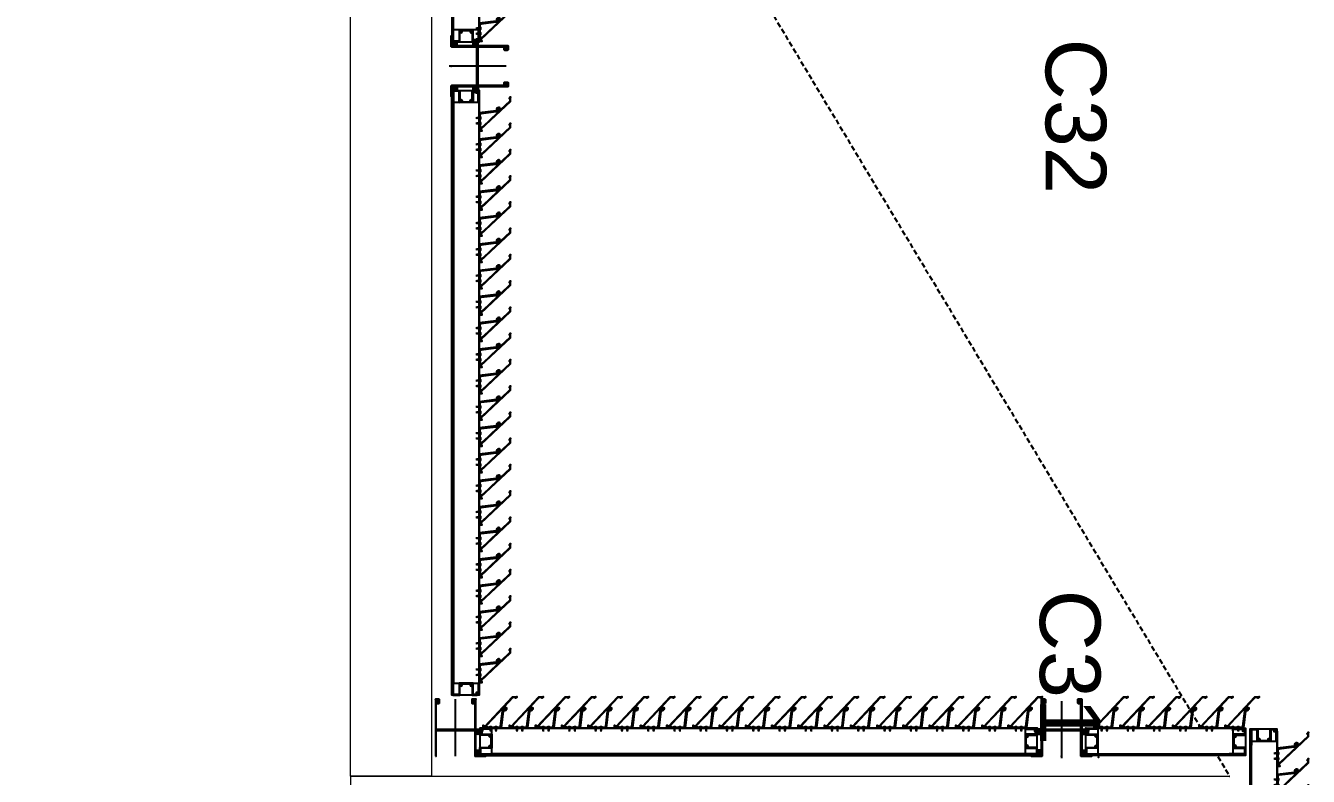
# Model space of a CAD drawing. Header units: millimetres. Extents: x 663313 to 1226001, y 1431724 to 1620898.
# Drawn here: x 964762 to 967937, y 1543086 to 1544944 of the extents above; entities that cross this region are included whole.
import ezdxf

# ---------------------------------------------------------------- set-up
doc = ezdxf.new("R2010")
doc.units = ezdxf.units.MM
doc.set_wipeout_variables(frame=1)
for name, pattern in [('CENTER', [50.8, 31.75, -6.35, 6.35, -6.35]), ('HIDDEN', [0.375, 0.25, -0.125]), ('XKITLINE00', [0])]:
    doc.linetypes.add(name, pattern=pattern)
for name, color, linetype in [('010 - ASPG_ACCESSORIES_MAIN_COLOR_1', 7, 'Continuous'), ('010 - ASPG_EXTR_MAIN_COLOR_2', 7, 'Continuous'), ('010 - ASPG_FRAMING_CUT_COLOR_4', 7, 'Continuous'), ('010 - ASPG_FRAMING_HATCH_', 7, 'Continuous'), ('010 - ASPG_FRAMING_MAIN_COLOR_2', 7, 'Continuous'), ('010 - ASPG_FRAMING_SUB_COLOR_2', 7, 'Continuous'), ('010 - ASPG_FRAMING_WIPEOUT_', 7, 'Continuous'), ('BOLT & SCREW', 7, 'Continuous'), ('Center Line', 7, 'CENTER'), ('CVA044__', 7, 'Continuous'), ('DIM', 7, 'Continuous')]:
    doc.layers.add(name, color=color, linetype=linetype)
for name, color, linetype, plot in [('010 - ASPG_EXTR_DEF_SUB', 7, 'Continuous', False), ('010 - ASPG_FASTERN_DEF_SUB', 7, 'Continuous', False), ('010 - ASPG_FRAMING_DEF_SUB', 7, 'Continuous', False)]:
    doc.layers.add(name, color=color, linetype=linetype, plot=plot)
for name, color, linetype, lineweight in [('12-GRID', 7, 'CENTER', 13), ('Part', 7, 'Continuous', 0), ('SCREW', 7, 'Continuous', 5)]:
    doc.layers.add(name, color=color, linetype=linetype, lineweight=lineweight)
doc.styles.add('Arial', font='arial.ttf')
pattern_1 = [(270, (1257419.24324, -520041.6224), (0.65495992507, -1.1344238721), [0.7562825814, -1.5125651628]), (30, (1257419.24324, -520041.6224), (0.65495992936, 1.1344238696), [0.7562825814, -1.5125651628]), (330, (1257419.24324, -520041.6224), (1.30991985442, -2.48e-09), [-1.5125651628, 0.7562825814])]
pattern_2 = [(315, (1257419.4929, -520021.6224), (1.3369313545, 1.3369313545), []), (45, (1257419.4929, -520021.6224), (-1.3369313545, 1.3369313545), [])]
pattern_3 = [(270, (1257419.4425, -520043.9224), (0.65495992507, -1.1344238721), [0.7562825814, -1.5125651628]), (30, (1257419.4425, -520043.9224), (0.65495992936, 1.1344238696), [0.7562825814, -1.5125651628]), (330, (1257419.4425, -520043.9224), (1.30991985442, -2.48e-09), [-1.5125651628, 0.7562825814])]
pattern_4 = [(315, (1257419.1929, -520023.9224), (1.3369313545, 1.3369313545), []), (45, (1257419.1929, -520023.9224), (-1.3369313545, 1.3369313545), [])]

# ---------------------------------------------------------------- blocks, each defined once
blk = doc.blocks.new('W-1-PP18-ST_ENT4_REV00_20260531-225334_LOPF_PL')
at = {"layer": 'DIM', "color": 7, "linetype": 'HIDDEN', "ltscale": 50}
blk.add_line((-3080.3, -13100), (16344.6, -1449.9), dxfattribs=at)
at = {"layer": 'Part', "color": 7, "linetype": 'XKITLINE00', "lineweight": 0}
blk.add_lwpolyline([(18969.8, -13399.9), (18969.8, -8350), (16969.7, -8350), (16969.7, -3624.9), (16344.6, -3624.9), (16344.6, -1449.9)], dxfattribs=at)
blk.add_lwpolyline([(12920, -13150.2), (12920, -3425.6), (16344.6, -3425.6), (16344.6, -3625.6), (13120, -3625.6), (13120, -8210), (16970, -8210), (16970, -8350), (13120, -8350), (13120, -13150.2)], close=True, dxfattribs=at)
at = {"layer": 'CVA044__', "color": 7, "char_height": 150, "attachment_point": 5, "style": 'Arial', "bg_fill": 3, "box_fill_scale": 1.1, "bg_fill_color": 256, "bg_fill_true_color": 13158600, "bg_fill_transparency": 0}
for s, insert in [('\\A1;C32', (14711, -1831.5)), ('\\A1;C31', (16075, -1845.8))]:
    blk.add_mtext(s, dxfattribs=dict(at, insert=insert))
blk = doc.blocks.new('*U6326')
at = {"layer": '12-GRID', "color": 7, "linetype": 'CENTER'}
for p, q in [((0, -6.2), (0, 2.2)), ((-4.2, -2), (4.2, -2))]:
    blk.add_line(p, q, dxfattribs=at)
at = {"layer": 'BOLT & SCREW', "color": 7}
for p, q in [((-0.6, -1.8), (-1.8, -1.6)), ((-0.6, -2.2), (-1.8, -2.4)), ((-0.5, -1.8), (-0.9, -1.6)), ((-0.5, -2.2), (-0.9, -2.4)), ((-0.2, -1.4), (-0.4, -0.2)), ((-0.2, -1.5), (-0.4, -1.1)), ((-0.2, -2.5), (-0.4, -2.9)), ((-0.2, -2.6), (-0.4, -3.8)), ((0.2, -1.4), (0.4, -0.2)), ((0.2, -1.5), (0.4, -1.1)), ((0.4, -2.9), (0.2, -2.5)), ((0.2, -2.6), (0.4, -3.8)), ((0.5, -1.8), (0.9, -1.6)), ((0.5, -2.2), (0.9, -2.4)), ((0.6, -1.8), (1.8, -1.6)), ((0.6, -2.2), (1.8, -2.4))]:
    blk.add_line(p, q, dxfattribs=at)
for points in [[(-1.8, -1.6), (-0.9, -1.6, 0.414214), (-0.4, -1.1), (-0.4, -0.2), (0.4, -0.2), (0.4, -1.1, 0.414214), (0.9, -1.6), (1.8, -1.6), (1.8, -2.4), (0.9, -2.4, 0.414214), (0.4, -2.9), (0.4, -3.8), (-0.4, -3.8), (-0.4, -2.9, 0.414214), (-0.9, -2.4), (-1.8, -2.4)], [(0.2, -2.5, -0.414214), (0.5, -2.2), (0.6, -2.2), (0.6, -1.8), (0.5, -1.8, -0.414214), (0.2, -1.5), (0.2, -1.4), (-0.2, -1.4), (-0.2, -1.5, -0.414214), (-0.5, -1.8), (-0.6, -1.8), (-0.6, -2.2), (-0.5, -2.2, -0.414214), (-0.2, -2.5), (-0.2, -2.6), (0.2, -2.6)]]:
    blk.add_lwpolyline(points, format="xyb", close=True, dxfattribs=at)
blk.add_circle((0, -2), 3.5, dxfattribs=at)
blk = doc.blocks.new('000_ASPG_TYP_FILES_20260218-010703_FRAME_EXTR_')
at = {"layer": '010 - ASPG_FRAMING_HATCH_'}
h = blk.add_hatch(dxfattribs=at)
h.set_pattern_fill('ANSI32', scale=0.1, angle=180)
edge = h.paths.add_edge_path()
edge.add_line((2, 16), (2, 2))
edge.add_line((2, 2), (39.7, 2))
edge.add_arc((39.7, 1.7), 0.3, 0, 90, ccw=False)
edge.add_line((40, 1.7), (40, 0.3))
edge.add_arc((39.7, 0.3), 0.3, -90, 0, ccw=False)
edge.add_line((39.7, 0), (0.3, 0))
edge.add_arc((0.3, 0.3), 0.3, 180, 270, ccw=False)
edge.add_line((0, 0.3), (0, 17.7))
edge.add_arc((0.3, 17.7), 0.3, 90, 180, ccw=False)
edge.add_line((0.3, 18), (22.6, 18))
edge.add_arc((22.6, 18.5), 0.5, 270, 380.2095)
edge.add_arc((26.2, 19.8), 3.35, 182.0638, 200.2095, ccw=False)
edge.add_arc((23.6, 19.7), 0.76, 2.0638, 182.0638, ccw=False)
edge.add_arc((26.2, 19.8), 1.83, 182.0638, 447.9362)
edge.add_arc((26.3, 22.4), 0.76, 87.9362, 267.9362, ccw=False)
edge.add_arc((26.2, 19.8), 3.35, 69.7905, 87.9362, ccw=False)
edge.add_arc((27.5, 23.4), 0.5, 249.7905, 360)
edge.add_line((28, 23.4), (28, 26.7))
edge.add_line((28, 26.7), (28.5, 27.2))
edge.add_line((28.5, 27.2), (28, 27.7))
edge.add_line((28, 27.7), (28, 38.6))
edge.add_line((28, 38.6), (28.5, 39.1))
edge.add_line((28.5, 39.1), (28, 39.6))
edge.add_line((28, 39.6), (28, 42.9))
edge.add_arc((27.5, 42.9), 0.5, 0, 110.2095)
edge.add_arc((26.2, 46.5), 3.35, 272.0638, 290.2095, ccw=False)
edge.add_arc((26.3, 43.9), 0.76, 92.0638, 272.0638, ccw=False)
edge.add_arc((26.2, 46.5), 1.83, 272.0638, 537.9362)
edge.add_arc((23.6, 46.6), 0.76, 177.9362, 357.9362, ccw=False)
edge.add_arc((26.2, 46.5), 3.35, 159.7905, 177.9362, ccw=False)
edge.add_arc((22.6, 47.8), 0.5, 339.7905, 450)
edge.add_line((22.6, 48.3), (0.3, 48.3))
edge.add_arc((0.3, 48.6), 0.3, 180, 270, ccw=False)
edge.add_line((0, 48.6), (0, 60))
edge.add_arc((0.3, 60), 0.3, 90, 180, ccw=False)
edge.add_line((0.3, 60.3), (5, 60.3))
edge.add_line((5, 60.3), (5, 65))
edge.add_arc((5.3, 65), 0.3, 90, 180, ccw=False)
edge.add_line((5.3, 65.3), (30, 65.3))
edge.add_line((30, 65.3), (30, 63.6))
edge.add_arc((29.7, 63.6), 0.3, -90, 0, ccw=False)
edge.add_line((29.7, 63.3), (7.3, 63.3))
edge.add_arc((7.3, 63), 0.3, 90, 180)
edge.add_line((7, 63), (7, 58.3))
edge.add_line((7, 58.3), (2.3, 58.3))
edge.add_arc((2.3, 58), 0.3, 90, 180)
edge.add_line((2, 58), (2, 50.6))
edge.add_arc((2.3, 50.6), 0.3, 180, 270)
edge.add_line((2.3, 50.3), (29.7, 50.3))
edge.add_arc((29.7, 50), 0.3, 0, 90, ccw=False)
edge.add_line((30, 50), (30, 26.7))
edge.add_line((30, 26.7), (30, 16.3))
edge.add_arc((29.7, 16.3), 0.3, -90, 0, ccw=False)
edge.add_line((29.7, 16), (2, 16))
at = {"layer": '010 - ASPG_FRAMING_CUT_COLOR_4', "color": 7}
blk.add_lwpolyline([(2, 16), (2, 2), (39.7, 2, -0.414214), (40, 1.7), (40, 0.3, -0.414214), (39.7, 0), (0.3, 0, -0.414214), (0, 0.3), (0, 17.7, -0.414214), (0.3, 18), (22.6, 18, 0.52173), (23, 18.7, -0.079342), (22.8, 19.7, -1), (24.3, 19.8, 2.296346), (26.2, 21.7, -1), (26.3, 23.2, -0.079342), (27.3, 23, 0.52173), (28, 23.4), (28, 26.7), (28.5, 27.2), (28, 27.7), (28, 38.6), (28.5, 39.1), (28, 39.6), (28, 42.9, 0.52173), (27.3, 43.3, -0.079342), (26.3, 43.1, -1), (26.2, 44.6, 2.296346), (24.3, 46.5, -1), (22.8, 46.6, -0.079342), (23, 47.6, 0.52173), (22.6, 48.3), (0.3, 48.3, -0.414214), (0, 48.6), (0, 60, -0.414214), (0.3, 60.3), (5, 60.3), (5, 65, -0.414214), (5.3, 65.3), (30, 65.3), (30, 63.6, -0.414214), (29.7, 63.3), (7.3, 63.3, 0.414214), (7, 63), (7, 58.3), (2.3, 58.3, 0.414214), (2, 58), (2, 50.6, 0.414214), (2.3, 50.3), (29.7, 50.3, -0.414214), (30, 50), (30, 26.7), (30, 16.3, -0.414214), (29.7, 16)], format="xyb", close=True, dxfattribs=at)
at = {"color": 7}
for p in [(26.2, 48.5), (26.2, 21.8)]:
    blk.add_blockref('*U6326', p, dxfattribs=at)
blk = doc.blocks.new('*U6174')
at = {"layer": '010 - ASPG_FRAMING_HATCH_', "transparency": 33554585}
h = blk.add_hatch(dxfattribs=at)
h.set_pattern_fill('ANSI32', scale=0.25)
edge = h.paths.add_edge_path()
edge.add_line((2, -50), (2, -75))
edge.add_line((2, -75), (0, -75))
edge.add_line((0, -75), (0, -49))
edge.add_arc((1, -49), 1, 90, 180, ccw=False)
edge.add_line((1, -48), (63, -48))
edge.add_arc((63, -47), 1, 270, 360)
edge.add_line((64, -47), (64, 47))
edge.add_arc((63, 47), 1, 0, 90)
edge.add_line((63, 48), (1, 48))
edge.add_arc((1, 49), 1, 180, 270, ccw=False)
edge.add_line((0, 49), (0, 75))
edge.add_line((0, 75), (2, 75))
edge.add_line((2, 75), (2, 50))
edge.add_line((2, 50), (141, 50))
edge.add_line((141, 50), (141, 41))
edge.add_arc((140, 41), 1, 270, 360, ccw=False)
edge.add_line((140, 40), (132, 40))
edge.add_arc((132, 41), 1, 180, 270, ccw=False)
edge.add_line((131, 41), (131, 47))
edge.add_arc((130, 47), 1, 0, 90)
edge.add_line((130, 48), (67, 48))
edge.add_arc((67, 47), 1, 90, 180)
edge.add_line((66, 47), (66, -47))
edge.add_arc((67, -47), 1, 180, 270)
edge.add_line((67, -48), (130, -48))
edge.add_arc((130, -47), 1, 270, 360)
edge.add_line((131, -47), (131, -41))
edge.add_arc((132, -41), 1, 90, 180, ccw=False)
edge.add_line((132, -40), (140, -40))
edge.add_arc((140, -41), 1, 0, 90, ccw=False)
edge.add_line((141, -41), (141, -50))
edge.add_line((141, -50), (2, -50))
h.paths.add_polyline_path([(139, 48), (139, 42), (133, 42), (133, 48)], flags=16)
h.paths.add_polyline_path([(139, -48), (139, -42), (133, -42), (133, -48)], flags=16)
at = {"layer": '010 - ASPG_FRAMING_HATCH_'}
h = blk.add_hatch(dxfattribs=at)
h.set_pattern_fill('ANSI37', scale=0.595498, angle=-90)
h.set_pattern_definition(pattern_2)
edge = h.paths.add_edge_path()
edge.add_ellipse((57.8, 55), major_axis=(0, -5), ratio=0.644482, start_angle=0, end_angle=180)
edge.add_line((57.8, 60), (62, 60))
edge.add_arc((62, 60.3), 0.3, -90, 0)
edge.add_line((62.3, 60.3), (62.3, 61))
edge.add_line((62.3, 61), (61.8, 61.5))
edge.add_line((61.8, 61.5), (62.3, 62))
edge.add_line((62.3, 62), (61.8, 62.5))
edge.add_line((61.8, 62.5), (62.3, 63))
edge.add_line((62.3, 63), (61.8, 63.5))
edge.add_line((61.8, 63.5), (62.3, 64))
edge.add_line((62.3, 64), (62.3, 65))
edge.add_line((62.3, 65), (63.3, 65))
edge.add_line((63.3, 65), (63.8, 65.5))
edge.add_line((63.8, 65.5), (64.3, 65))
edge.add_line((64.3, 65), (64.8, 65.5))
edge.add_line((64.8, 65.5), (65.3, 65))
edge.add_line((65.3, 65), (65.8, 65.5))
edge.add_line((65.8, 65.5), (66.3, 65))
edge.add_line((66.3, 65), (67, 65))
edge.add_arc((67, 65.3), 0.3, -90, 0)
edge.add_line((67.3, 65.3), (67.3, 60))
edge.add_arc((77.2, 55), 11.1, 153.2037, 206.7963)
edge.add_line((67.3, 50), (57.8, 50))
h = blk.add_hatch(dxfattribs=at)
h.set_pattern_fill('ANSI37', scale=0.595498, angle=-90)
h.set_pattern_definition(pattern_4)
edge = h.paths.add_edge_path()
edge.add_ellipse((11.5, 55), major_axis=(0, -5), ratio=0.644482, start_angle=180, end_angle=360, ccw=False)
edge.add_line((11.5, 60), (2, 60))
edge.add_arc((-7.9, 55), 11.1, -26.7963, 26.7963, ccw=False)
edge.add_line((2, 50), (11.5, 50))
h = blk.add_hatch(dxfattribs=at)
h.set_pattern_fill('HONEY', scale=0.238199, angle=-90)
h.set_pattern_definition(pattern_3)
edge = h.paths.add_edge_path()
edge.add_ellipse((11.8, 55), major_axis=(0, -5), ratio=0.644482, start_angle=0, end_angle=360, ccw=False)
h = blk.add_hatch(dxfattribs=at)
h.set_pattern_fill('HONEY', scale=0.238199, angle=-90)
h.set_pattern_definition(pattern_1)
edge = h.paths.add_edge_path()
edge.add_ellipse((57.5, 55), major_axis=(0, -5), ratio=0.644482, start_angle=0, end_angle=360)
h = blk.add_hatch(dxfattribs=at)
h.set_pattern_fill('ANSI37', scale=0.595498, angle=-90)
h.set_pattern_definition(pattern_4)
edge = h.paths.add_edge_path()
edge.add_ellipse((11.5, -55), major_axis=(0, 5), ratio=0.644482, start_angle=0, end_angle=180)
edge.add_line((11.5, -60), (2, -60))
edge.add_arc((-7.9, -55), 11.1, 333.2037, 386.7963)
edge.add_line((2, -50), (11.5, -50))
h = blk.add_hatch(dxfattribs=at)
h.set_pattern_fill('HONEY', scale=0.238199, angle=-90)
h.set_pattern_definition(pattern_3)
edge = h.paths.add_edge_path()
edge.add_ellipse((11.8, -55), major_axis=(0, 5), ratio=0.644482, start_angle=0, end_angle=360)
h = blk.add_hatch(dxfattribs=at)
h.set_pattern_fill('HONEY', scale=0.238199, angle=-90)
h.set_pattern_definition(pattern_1)
edge = h.paths.add_edge_path()
edge.add_ellipse((57.5, -55), major_axis=(0, 5), ratio=0.644482, start_angle=0, end_angle=360, ccw=False)
h = blk.add_hatch(dxfattribs=at)
h.set_pattern_fill('ANSI37', scale=0.595498, angle=-90)
h.set_pattern_definition(pattern_2)
edge = h.paths.add_edge_path()
edge.add_ellipse((57.8, -55), major_axis=(0, 5), ratio=0.644482, start_angle=180, end_angle=360, ccw=False)
edge.add_line((57.8, -60), (62, -60))
edge.add_arc((62, -60.3), 0.3, 360, 450, ccw=False)
edge.add_line((62.3, -60.3), (62.3, -61))
edge.add_line((62.3, -61), (61.8, -61.5))
edge.add_line((61.8, -61.5), (62.3, -62))
edge.add_line((62.3, -62), (61.8, -62.5))
edge.add_line((61.8, -62.5), (62.3, -63))
edge.add_line((62.3, -63), (61.8, -63.5))
edge.add_line((61.8, -63.5), (62.3, -64))
edge.add_line((62.3, -64), (62.3, -65))
edge.add_line((62.3, -65), (63.3, -65))
edge.add_line((63.3, -65), (63.8, -65.5))
edge.add_line((63.8, -65.5), (64.3, -65))
edge.add_line((64.3, -65), (64.8, -65.5))
edge.add_line((64.8, -65.5), (65.3, -65))
edge.add_line((65.3, -65), (65.8, -65.5))
edge.add_line((65.8, -65.5), (66.3, -65))
edge.add_line((66.3, -65), (67, -65))
edge.add_arc((67, -65.3), 0.3, 360, 450, ccw=False)
edge.add_line((67.3, -65.3), (67.3, -60))
edge.add_arc((77.2, -55), 11.1, 153.2037, 206.7963, ccw=False)
edge.add_line((67.3, -50), (57.8, -50))
at = {"layer": '010 - ASPG_FASTERN_DEF_SUB', "color": 7}
blk.add_point((0, 0), dxfattribs=at)
at = {"layer": '010 - ASPG_FRAMING_CUT_COLOR_4', "color": 7}
blk.add_lwpolyline([(2, -50), (2, -75), (0, -75), (0, -49, -0.414214), (1, -48), (63, -48, 0.414214), (64, -47), (64, 47, 0.414214), (63, 48), (1, 48, -0.414214), (0, 49), (0, 75), (2, 75), (2, 50), (141, 50), (141, 41, -0.414214), (140, 40), (132, 40, -0.414214), (131, 41), (131, 47, 0.414214), (130, 48), (67, 48, 0.414214), (66, 47), (66, -47, 0.414214), (67, -48), (130, -48, 0.414214), (131, -47), (131, -41, -0.414214), (132, -40), (140, -40, -0.414214), (141, -41), (141, -50)], format="xyb", close=True, dxfattribs=at)
for points in [[(139, 48), (139, 42), (133, 42), (133, 48)], [(139, -48), (139, -42), (133, -42), (133, -48)]]:
    blk.add_lwpolyline(points, close=True, dxfattribs=at)
at = {"layer": '010 - ASPG_FRAMING_DEF_SUB', "color": 7, "transparency": 33554508}
blk.add_line((136.5, 0), (-4.5, 0), dxfattribs=at)
at = {"layer": '010 - ASPG_FRAMING_DEF_SUB', "color": 7, "transparency": 33554457}
for points in [[(54.3, 50), (67.3, 50), (67.3, 65.5), (54.3, 65.5)], [(2, 50), (15, 50), (15, 60), (2, 60)], [(2, -50), (15, -50), (15, -60), (2, -60)], [(54.3, -50), (67.3, -50), (67.3, -65.5), (54.3, -65.5)]]:
    blk.add_lwpolyline(points, close=True, dxfattribs=at)
at = {"layer": '010 - ASPG_FRAMING_SUB_COLOR_2', "color": 7}
for points in [[(57.5, 50), (67.3, 50, -0.238199), (67.3, 60), (67.3, 65.3, -0.414214), (67, 65), (66.3, 65), (65.8, 65.5), (65.3, 65), (64.8, 65.5), (64.3, 65), (63.8, 65.5), (63.3, 65), (62.3, 65), (62.3, 64), (61.8, 63.5), (62.3, 63), (61.8, 62.5), (62.3, 62), (61.8, 61.5), (62.3, 61), (62.3, 60.3, -0.414214), (62, 60), (57.5, 60)], [(11.8, 50), (2, 50, 0.238199), (2, 60), (11.8, 60)], [(11.8, -50), (2, -50, -0.238199), (2, -60), (11.8, -60)], [(57.5, -50), (67.3, -50, 0.238199), (67.3, -60), (67.3, -65.3, 0.414214), (67, -65), (66.3, -65), (65.8, -65.5), (65.3, -65), (64.8, -65.5), (64.3, -65), (63.8, -65.5), (63.3, -65), (62.3, -65), (62.3, -64), (61.8, -63.5), (62.3, -63), (61.8, -62.5), (62.3, -62), (61.8, -61.5), (62.3, -61), (62.3, -60.3, 0.414214), (62, -60), (57.5, -60)]]:
    blk.add_lwpolyline(points, format="xyb", dxfattribs=at)
at = {"layer": '010 - ASPG_FRAMING_SUB_COLOR_2', "color": 7, "extrusion": (0, 0, -1)}
for centre, major_axis in [((11.8, 55), (0, -5)), ((57.5, -55), (0, 5))]:
    blk.add_ellipse(centre, major_axis=major_axis, ratio=0.644482, dxfattribs=at)
at = {"layer": '010 - ASPG_FRAMING_SUB_COLOR_2', "color": 7}
for centre, major_axis in [((57.5, 55), (0, -5)), ((11.8, -55), (0, 5))]:
    blk.add_ellipse(centre, major_axis=major_axis, ratio=0.644482, dxfattribs=at)
blk = doc.blocks.new('PZG35-9D5')
at = {"layer": 'Center Line', "color": 7}
blk.add_line((0, 3.7), (0, -10.5), dxfattribs=at)
at = {"layer": 'SCREW', "color": 7}
for p, q in [((-1.4, 0), (-1.4, -1.1)), ((1.4, 0), (1.4, -0.6)), ((-1.9, -1.4), (1.9, -0.9)), ((-1.9, -1.4), (-1.4, -1.1)), ((-1.9, -1.4), (-1.4, -1.7)), ((-1.9, -2.7), (1.9, -2.2)), ((-1.9, -2.7), (-1.4, -2.4)), ((-1.9, -2.7), (-1.4, -3)), ((-1.9, -4), (-1.4, -3.7)), ((-1.9, -4), (-1, -3.9)), ((-1.9, -4), (-1.4, -4.3)), ((-1.4, -1.1), (1.4, -0.6)), ((-1.4, -1.7), (1.4, -1.2)), ((-1.4, -1.7), (-1.4, -2.4)), ((-1.4, -2.4), (1.4, -1.9)), ((-1.4, -3), (1.4, -2.5)), ((-1.4, -3), (-1.4, -3.7)), ((-1.4, -3.7), (-0.8, -3.6)), ((-1.4, -4.3), (-1.4, -8.1)), ((-1.4, -4.3), (-1.2, -4.3)), ((0, -9.5), (-1.4, -8.1)), ((0, -9.5), (1.4, -8.1)), ((0.6, -3.3), (1.4, -3.2)), ((0.7, -3.7), (1.9, -3.5)), ((0.7, -3.9), (1.4, -3.8)), ((0.7, -4.6), (1.4, -4.5)), ((0.7, -5), (1.9, -4.8)), ((0.7, -5.2), (1.4, -5.1)), ((1.9, -0.9), (1.4, -0.6)), ((1.9, -0.9), (1.4, -1.2)), ((1.4, -1.2), (1.4, -1.9)), ((1.9, -2.2), (1.4, -1.9)), ((1.9, -2.2), (1.4, -2.5)), ((1.4, -2.5), (1.4, -3.2)), ((1.9, -3.5), (1.4, -3.2)), ((1.9, -3.5), (1.4, -3.8)), ((1.4, -3.8), (1.4, -4.5)), ((1.9, -4.8), (1.4, -4.5)), ((1.9, -4.8), (1.4, -5.1)), ((1.4, -5.1), (1.4, -8.1))]:
    blk.add_line(p, q, dxfattribs=at)
blk.add_lwpolyline([(0, -9.5), (0.7, -5.2), (0.7, -3.6, 0.417657), (0.4, -3.3, 0.108102), (-0.8, -3.6), (-1.4, -4.7)], format="xyb", dxfattribs=at)
blk = doc.blocks.new('*U6169')
at = {"layer": 'SCREW', "color": 7}
blk.add_lwpolyline([(3, 1.8, 0.09906), (0.8, 2.5), (0.8, 2.3), (-0.8, 2.3), (-0.8, 2.5, 0.09906), (-3, 1.8, 0.266588), (-3.5, 1), (-3.5, 0.2, 0.414214), (-3.3, 0), (3.3, 0, 0.414214), (3.5, 0.2), (3.5, 1, 0.266588)], format="xyb", close=True, dxfattribs=at)
blk.add_blockref('PZG35-9D5', (0, 0), dxfattribs=at)
blk = doc.blocks.new('*U6175')
at = {"color": 7}
blk.add_point((0, 0), dxfattribs=at)
at = {"layer": '010 - ASPG_ACCESSORIES_MAIN_COLOR_1', "color": 7}
blk.add_lwpolyline([(-39.7, -0.6, 0.414214), (-40, -0.9), (-40, -7.4, 0.57735), (-39.7, -7.6), (-36.6, -5.8, 0.767327), (-36.8, -5.3), (-37.9, -5.3, -0.414214), (-38.2, -5), (-38.2, -2.8, -0.414214), (-38, -2.6), (-32.2, -2.6, -0.388879), (-32, -2.8), (-31.8, -4.3, 0.388879), (-31.3, -4.8), (-30.3, -4.8, 0.414214), (-30, -4.5), (-30, -2.9, -0.414214), (-29.7, -2.6), (0.4, -2.6, -0.378969), (3.4, -5.2), (8, -42.5, 0.446593), (11.6, -45.1, -0.489802), (16.1, -48.7), (16.1, -49.4, -0.18248), (15.8, -50, -0.267949), (15.3, -50.2, 1.122115), (15.1, -52.3, 0.405004), (18.1, -49.4), (18.1, -48.7, 0.489805), (11.2, -43.1, -0.446597), (9.9, -42.3), (4.9, -0.8, 0.364176), (4.6, -0.6)], format="xyb", close=True, dxfattribs=at)
at = {"layer": '010 - ASPG_EXTR_DEF_SUB', "color": 7}
for p in [(-40, -0.5), (43.4, -76.9), (43.4, -77.5)]:
    blk.add_point(p, dxfattribs=at)
at = {"layer": '010 - ASPG_EXTR_MAIN_COLOR_2', "color": 7}
blk.add_lwpolyline([(11.4, -48.2), (11.5, -47.4), (12.2, -47.6), (12.3, -46.8, -0.535538), (14.2, -49.2, 0.991572), (15.7, -49.6, 1.157025), (8.8, -48.8, -0.688558), (8.3, -49), (-17.1, -22.2), (-32.3, -6.1), (-32.3, -2.9, 0.414312), (-32.6, -2.6), (-37.5, -2.6, 0.414116), (-37.8, -2.9), (-37.8, -4.3, 0.414214), (-37.5, -4.6), (-36, -4.6, -0.205895), (-35.8, -4.7), (33.2, -77.5), (43.1, -77.5, 0.668179), (43.4, -77), (40.5, -74.2, 0.668179), (40, -74.4), (40, -76), (33.9, -76), (11.9, -52.8, -0.558354), (12.1, -52, 0.766275), (12, -50.4, -0.438583), (10.7, -48.1)], format="xyb", close=True, dxfattribs=at)
at = {"layer": 'SCREW', "color": 7, "rotation": 180}
for p in [(-21.6, -2.5), (-8.2, -2.5)]:
    blk.add_blockref('*U6169', p, dxfattribs=at)
blk = doc.blocks.new('*U4686')
at = {"color": 7}
blk.add_wipeout([(562.3, 4), (60, 4), (60, 69.3), (562.3, 69.3)], dxfattribs=at).dxf.layer = '010 - ASPG_FRAMING_WIPEOUT_'
blk.add_point((60, 69.5), dxfattribs=at)
at = {"layer": '010 - ASPG_FRAMING_MAIN_COLOR_2', "color": 7}
blk.add_lwpolyline([(532.3, 69.3), (90, 69.3), (90, 6), (532.3, 6)], close=True, dxfattribs=at)
at = {"layer": '010 - ASPG_FRAMING_SUB_COLOR_2', "color": 7}
for points in [[(562.3, 4), (60, 4), (60, 69.3), (562.3, 69.3)], [(60, 2), (60, 4), (562.3, 4), (562.3, 2)]]:
    blk.add_lwpolyline(points, close=True, dxfattribs=at)
at = {"color": 7, "transparency": 33554559, "xscale": -1, "rotation": 270}
blk.add_blockref('*U6174', (0, 0), dxfattribs=at)
at = {"color": 7, "xscale": -1, "rotation": 180}
for p in [(120.3, 69.3), (185.3, 69.3), (250.3, 69.3), (315.3, 69.3), (380.3, 69.3), (445.3, 69.3), (510.3, 69.3)]:
    blk.add_blockref('*U6175', p, dxfattribs=at)
at = {"color": 7}
blk.add_blockref('000_ASPG_TYP_FILES_20260218-010703_FRAME_EXTR_', (60, 4), dxfattribs=at)
at = {"color": 7, "xscale": -1}
blk.add_blockref('000_ASPG_TYP_FILES_20260218-010703_FRAME_EXTR_', (562.3, 4), dxfattribs=at)
blk = doc.blocks.new('000_ASPG_TYP_FILES_FRAMING_EXTR_BREAKLINE_TYPE_2')
at = {"layer": '010 - ASPG_FRAMING_HATCH_', "transparency": 33554585}
h = blk.add_hatch(dxfattribs=at)
h.set_pattern_fill('ANSI32', scale=0.25)
h.paths.add_polyline_path([(131, 91, 0.414214), (132, 90), (140, 90, 0.414214), (141, 91), (141, 100), (2, 100), (2, 125), (0, 125), (0, 99, 0.414214), (1, 98), (63, 98, -0.414214), (64, 97), (64, 3, -0.414214), (63, 2), (0, 2), (0, 0), (141, 0), (141, 9, 0.414214), (140, 10), (132, 10, 0.414214), (131, 9), (131, 3, -0.414214), (130, 2), (67, 2, -0.414214), (66, 3), (66, 97, -0.414214), (67, 98), (130, 98, -0.414214), (131, 97)])
h.paths.add_polyline_path([(133, 92), (133, 98), (139, 98), (139, 92)], flags=16)
h.paths.add_polyline_path([(133, 8), (139, 8), (139, 2), (133, 2)], flags=16)
at = {"layer": '010 - ASPG_FRAMING_HATCH_'}
h = blk.add_hatch(dxfattribs=at)
h.set_pattern_fill('ANSI37', scale=0.595498, angle=-90)
h.set_pattern_definition([(315, (1257419.1929, -519973.9224), (1.3369313545, 1.3369313545), []), (45, (1257419.1929, -519973.9224), (-1.3369313545, 1.3369313545), [])])
edge = h.paths.add_edge_path()
edge.add_ellipse((11.5, 105), major_axis=(0, -5), ratio=0.644482, start_angle=180, end_angle=360, ccw=False)
edge.add_line((11.5, 110), (2, 110))
edge.add_arc((-7.9, 105), 11.1, -26.7963, 26.7963, ccw=False)
edge.add_line((2, 100), (11.5, 100))
h = blk.add_hatch(dxfattribs=at)
h.set_pattern_fill('HONEY', scale=0.238199, angle=-90)
h.set_pattern_definition([(270, (1257419.4425, -519993.9224), (0.65495992507, -1.1344238721), [0.7562825814, -1.5125651628]), (30, (1257419.4425, -519993.9224), (0.65495992936, 1.1344238696), [0.7562825814, -1.5125651628]), (330, (1257419.4425, -519993.9224), (1.30991985442, -2.48e-09), [-1.5125651628, 0.7562825814])])
edge = h.paths.add_edge_path()
edge.add_ellipse((11.8, 105), major_axis=(0, -5), ratio=0.644482, start_angle=0, end_angle=360, ccw=False)
h = blk.add_hatch(dxfattribs=at)
h.set_pattern_fill('HONEY', scale=0.238199, angle=-90)
h.set_pattern_definition([(270, (1257419.24324, -519991.6224), (0.65495992507, -1.1344238721), [0.7562825814, -1.5125651628]), (30, (1257419.24324, -519991.6224), (0.65495992936, 1.1344238696), [0.7562825814, -1.5125651628]), (330, (1257419.24324, -519991.6224), (1.30991985442, -2.48e-09), [-1.5125651628, 0.7562825814])])
edge = h.paths.add_edge_path()
edge.add_ellipse((57.5, 105), major_axis=(0, -5), ratio=0.644482, start_angle=0, end_angle=360)
h = blk.add_hatch(dxfattribs=at)
h.set_pattern_fill('ANSI37', scale=0.595498, angle=-90)
h.set_pattern_definition([(315, (1257419.4929, -519971.6224), (1.3369313545, 1.3369313545), []), (45, (1257419.4929, -519971.6224), (-1.3369313545, 1.3369313545), [])])
edge = h.paths.add_edge_path()
edge.add_ellipse((57.8, 105), major_axis=(0, -5), ratio=0.644482, start_angle=0, end_angle=180)
edge.add_line((57.8, 110), (62, 110))
edge.add_arc((62, 110.3), 0.3, -90, 0)
edge.add_line((62.3, 110.3), (62.3, 111))
edge.add_line((62.3, 111), (61.8, 111.5))
edge.add_line((61.8, 111.5), (62.3, 112))
edge.add_line((62.3, 112), (61.8, 112.5))
edge.add_line((61.8, 112.5), (62.3, 113))
edge.add_line((62.3, 113), (61.8, 113.5))
edge.add_line((61.8, 113.5), (62.3, 114))
edge.add_line((62.3, 114), (62.3, 115))
edge.add_line((62.3, 115), (63.3, 115))
edge.add_line((63.3, 115), (63.8, 115.5))
edge.add_line((63.8, 115.5), (64.3, 115))
edge.add_line((64.3, 115), (64.8, 115.5))
edge.add_line((64.8, 115.5), (65.3, 115))
edge.add_line((65.3, 115), (65.8, 115.5))
edge.add_line((65.8, 115.5), (66.3, 115))
edge.add_line((66.3, 115), (67, 115))
edge.add_arc((67, 115.3), 0.3, -90, 0)
edge.add_line((67.3, 115.3), (67.3, 110))
edge.add_arc((77.2, 105), 11.1, 153.2037, 206.7963)
edge.add_line((67.3, 100), (57.8, 100))
at = {"color": 7}
blk.add_point((141, 100), dxfattribs=at)
at = {"layer": '010 - ASPG_FRAMING_CUT_COLOR_4', "color": 7}
blk.add_lwpolyline([(0, 0), (0, 2), (63, 2, 0.414214), (64, 3), (64, 97, 0.414214), (63, 98), (1, 98, -0.414214), (0, 99), (0, 125), (2, 125), (2, 100), (141, 100), (141, 91, -0.414214), (140, 90), (132, 90, -0.414214), (131, 91), (131, 97, 0.414214), (130, 98), (67, 98, 0.414214), (66, 97), (66, 3, 0.414214), (67, 2), (130, 2, 0.414214), (131, 3), (131, 9, -0.414214), (132, 10), (140, 10, -0.414214), (141, 9), (141, 0)], format="xyb", close=True, dxfattribs=at)
for points in [[(139, 98), (139, 92), (133, 92), (133, 98)], [(139, 2), (139, 8), (133, 8), (133, 2)]]:
    blk.add_lwpolyline(points, close=True, dxfattribs=at)
at = {"layer": '010 - ASPG_FRAMING_DEF_SUB', "color": 7, "transparency": 33554457}
blk.add_line((0, 50), (141, 50), dxfattribs=at)
for points in [[(2, 100), (15, 100), (15, 110), (2, 110)], [(54.3, 100), (67.3, 100), (67.3, 115.5), (54.3, 115.5)]]:
    blk.add_lwpolyline(points, close=True, dxfattribs=at)
at = {"layer": '010 - ASPG_FRAMING_SUB_COLOR_2', "color": 7}
for points in [[(11.8, 100), (2, 100, 0.238199), (2, 110), (11.8, 110)], [(57.5, 100), (67.3, 100, -0.238199), (67.3, 110), (67.3, 115.3, -0.414214), (67, 115), (66.3, 115), (65.8, 115.5), (65.3, 115), (64.8, 115.5), (64.3, 115), (63.8, 115.5), (63.3, 115), (62.3, 115), (62.3, 114), (61.8, 113.5), (62.3, 113), (61.8, 112.5), (62.3, 112), (61.8, 111.5), (62.3, 111), (62.3, 110.3, -0.414214), (62, 110), (57.5, 110)]]:
    blk.add_lwpolyline(points, format="xyb", dxfattribs=at)
at = {"layer": '010 - ASPG_FRAMING_SUB_COLOR_2', "color": 7, "extrusion": (0, 0, -1)}
blk.add_ellipse((11.8, 105), major_axis=(0, -5), ratio=0.644482, dxfattribs=at)
at = {"layer": '010 - ASPG_FRAMING_SUB_COLOR_2', "color": 7}
blk.add_ellipse((57.5, 105), major_axis=(0, -5), ratio=0.644482, dxfattribs=at)
blk = doc.blocks.new('*U4687')
at = {"color": 7}
blk.add_wipeout([(1440, 4), (60, 4), (60, 69.3), (1440, 69.3)], dxfattribs=at).dxf.layer = '010 - ASPG_FRAMING_WIPEOUT_'
blk.add_point((60, 69.5), dxfattribs=at)
at = {"layer": '010 - ASPG_FRAMING_MAIN_COLOR_2', "color": 7}
blk.add_lwpolyline([(1410, 69.3), (90, 69.3), (90, 6), (1410, 6)], close=True, dxfattribs=at)
at = {"layer": '010 - ASPG_FRAMING_SUB_COLOR_2', "color": 7}
for points in [[(1440, 4), (60, 4), (60, 69.3), (1440, 69.3)], [(60, 2), (60, 4), (1440, 4), (1440, 2)]]:
    blk.add_lwpolyline(points, close=True, dxfattribs=at)
at = {"color": 7, "transparency": 33554559, "xscale": -1, "rotation": 270}
blk.add_blockref('*U6174', (0, 0), dxfattribs=at)
at = {"color": 7}
for name, p, rotation in [('*U6175', (91.8, 69.3), 180), ('*U6175', (156.8, 69.3), 180), ('*U6175', (221.8, 69.3), 180), ('*U6175', (286.8, 69.3), 180), ('*U6175', (351.8, 69.3), 180), ('*U6175', (416.8, 69.3), 180), ('*U6175', (481.8, 69.3), 180), ('*U6175', (546.8, 69.3), 180), ('*U6175', (611.8, 69.3), 180), ('*U6175', (676.8, 69.3), 180), ('*U6175', (741.8, 69.3), 180), ('*U6175', (806.8, 69.3), 180), ('*U6175', (871.8, 69.3), 180), ('*U6175', (936.8, 69.3), 180), ('*U6175', (1001.8, 69.3), 180), ('*U6175', (1066.8, 69.3), 180), ('*U6175', (1131.8, 69.3), 180), ('*U6175', (1196.8, 69.3), 180), ('*U6175', (1261.8, 69.3), 180), ('*U6175', (1326.8, 69.3), 180), ('*U6175', (1391.8, 69.3), 180), ('000_ASPG_TYP_FILES_FRAMING_EXTR_BREAKLINE_TYPE_2', (1550, 0), 89.99999999999999)]:
    blk.add_blockref(name, p, dxfattribs=dict(at, rotation=rotation))
blk.add_blockref('000_ASPG_TYP_FILES_20260218-010703_FRAME_EXTR_', (60, 4), dxfattribs=at)
at = {"color": 7, "xscale": -1}
blk.add_blockref('000_ASPG_TYP_FILES_20260218-010703_FRAME_EXTR_', (1440, 4), dxfattribs=at)
blk = doc.blocks.new('*U5702')
at = {"color": 7}
blk.add_wipeout([(455, 4), (60, 4), (60, 69.3), (455, 69.3)], dxfattribs=at).dxf.layer = '010 - ASPG_FRAMING_WIPEOUT_'
blk.add_point((60, 69.5), dxfattribs=at)
at = {"layer": '010 - ASPG_FRAMING_MAIN_COLOR_2', "color": 7}
blk.add_lwpolyline([(425, 69.3), (90, 69.3), (90, 6), (425, 6)], close=True, dxfattribs=at)
at = {"layer": '010 - ASPG_FRAMING_SUB_COLOR_2', "color": 7}
for points in [[(455, 4), (60, 4), (60, 69.3), (455, 69.3)], [(60, 2), (60, 4), (455, 4), (455, 2)]]:
    blk.add_lwpolyline(points, close=True, dxfattribs=at)
at = {"color": 7, "transparency": 33554559, "xscale": -1, "rotation": 270}
blk.add_blockref('*U6174', (0, 0), dxfattribs=at)
at = {"color": 7, "xscale": -1, "rotation": 180}
for p in [(120.3, 69.3), (185.3, 69.3), (250.3, 69.3), (315.3, 69.3), (380.3, 69.3), (445.3, 69.3)]:
    blk.add_blockref('*U6175', p, dxfattribs=at)
at = {"color": 7}
blk.add_blockref('000_ASPG_TYP_FILES_20260218-010703_FRAME_EXTR_', (60, 4), dxfattribs=at)
at = {"color": 7, "xscale": -1}
blk.add_blockref('000_ASPG_TYP_FILES_20260218-010703_FRAME_EXTR_', (455, 4), dxfattribs=at)
blk = doc.blocks.new('*U4688')
at = {"color": 7}
blk.add_wipeout([(1557, 4), (60, 4), (60, 69.3), (1557, 69.3)], dxfattribs=at).dxf.layer = '010 - ASPG_FRAMING_WIPEOUT_'
blk.add_point((60, 69.5), dxfattribs=at)
at = {"layer": '010 - ASPG_FRAMING_MAIN_COLOR_2', "color": 7}
blk.add_lwpolyline([(1527, 69.3), (90, 69.3), (90, 6), (1527, 6)], close=True, dxfattribs=at)
at = {"layer": '010 - ASPG_FRAMING_SUB_COLOR_2', "color": 7}
for points in [[(1557, 4), (60, 4), (60, 69.3), (1557, 69.3)], [(60, 2), (60, 4), (1557, 4), (1557, 2)]]:
    blk.add_lwpolyline(points, close=True, dxfattribs=at)
at = {"color": 7, "transparency": 33554559, "xscale": -1, "rotation": 270}
blk.add_blockref('*U6174', (0, 0), dxfattribs=at)
at = {"color": 7, "rotation": 180}
for p in [(120.3, 69.3), (185.3, 69.3), (250.3, 69.3), (315.3, 69.3), (380.3, 69.3), (445.3, 69.3), (510.3, 69.3), (575.3, 69.3), (640.3, 69.3), (705.3, 69.3), (770.3, 69.3), (835.3, 69.3), (900.3, 69.3), (965.3, 69.3), (1030.3, 69.3), (1095.3, 69.3), (1160.3, 69.3), (1225.3, 69.3), (1290.3, 69.3), (1355.3, 69.3), (1420.3, 69.3), (1485.3, 69.3)]:
    blk.add_blockref('*U6175', p, dxfattribs=at)
at = {"color": 7}
blk.add_blockref('000_ASPG_TYP_FILES_20260218-010703_FRAME_EXTR_', (60, 4), dxfattribs=at)
at = {"color": 7, "xscale": -1}
blk.add_blockref('000_ASPG_TYP_FILES_20260218-010703_FRAME_EXTR_', (1557, 4), dxfattribs=at)
blk = doc.blocks.new('*U5880')
at = {"color": 7}
blk.add_wipeout([(1557, 4), (60, 4), (60, 69.3), (1557, 69.3)], dxfattribs=at).dxf.layer = '010 - ASPG_FRAMING_WIPEOUT_'
blk.add_point((60, 69.5), dxfattribs=at)
at = {"layer": '010 - ASPG_FRAMING_MAIN_COLOR_2', "color": 7}
blk.add_lwpolyline([(1527, 69.3), (90, 69.3), (90, 6), (1527, 6)], close=True, dxfattribs=at)
at = {"layer": '010 - ASPG_FRAMING_SUB_COLOR_2', "color": 7}
for points in [[(1557, 4), (60, 4), (60, 69.3), (1557, 69.3)], [(60, 2), (60, 4), (1557, 4), (1557, 2)]]:
    blk.add_lwpolyline(points, close=True, dxfattribs=at)
at = {"color": 7, "transparency": 33554559, "xscale": -1, "rotation": 270}
blk.add_blockref('*U6174', (0, 0), dxfattribs=at)
at = {"color": 7, "xscale": -1, "rotation": 180}
for p in [(101.8, 69.3), (166.8, 69.3), (231.8, 69.3), (296.8, 69.3), (361.8, 69.3), (426.8, 69.3), (491.8, 69.3), (556.8, 69.3), (621.8, 69.3), (686.8, 69.3), (751.8, 69.3), (816.8, 69.3), (881.8, 69.3), (946.8, 69.3), (1011.8, 69.3), (1076.8, 69.3), (1141.8, 69.3), (1206.8, 69.3), (1271.8, 69.3), (1336.8, 69.3), (1401.8, 69.3), (1466.8, 69.3), (1531.8, 69.3)]:
    blk.add_blockref('*U6175', p, dxfattribs=at)
at = {"color": 7, "rotation": 89.99999999999999}
blk.add_blockref('000_ASPG_TYP_FILES_FRAMING_EXTR_BREAKLINE_TYPE_2', (1667, 0), dxfattribs=at)
at = {"color": 7}
blk.add_blockref('000_ASPG_TYP_FILES_20260218-010703_FRAME_EXTR_', (60, 4), dxfattribs=at)
at = {"color": 7, "xscale": -1}
blk.add_blockref('000_ASPG_TYP_FILES_20260218-010703_FRAME_EXTR_', (1557, 4), dxfattribs=at)
blk = doc.blocks.new('W-1-PP18-ST_ENT4_REV00_20260604-235409_LOPF_ASPG_')
at = {"color": 7}
blk.add_point((16297, -1774.2), dxfattribs=at)
at = {"color": 7, "xscale": -1.000000000000001}
blk.add_blockref('*U4686', (16790, -1402), dxfattribs=at)
at = {"color": 7, "xscale": -1.000000000000002, "rotation": 90}
blk.add_blockref('*U4687', (16295, -1866), dxfattribs=at)
at = {"color": 7, "rotation": 90}
blk.add_blockref('*U5702', (16295, -1866), dxfattribs=at)
at = {"color": 7}
blk.add_blockref('*U4688', (14587, -3377), dxfattribs=at)
at = {"color": 7, "xscale": -1.000000000000001}
blk.add_blockref('*U5880', (14587, -3377), dxfattribs=at)

msp = doc.modelspace()

# ---------------------------------------------------------------- block references
at = {"layer": 'DIM', "color": 7, "rotation": 270}
msp.add_blockref('W-1-PP18-ST_ENT4_REV00_20260531-225334_LOPF_PL', (969192.4165, 1559430.7772), dxfattribs=at)

# ---------------------------------------------------------------- next in the draw order: block references
at = {"color": 7, "rotation": 270}
msp.add_blockref('W-1-PP18-ST_ENT4_REV00_20260604-235409_LOPF_ASPG_', (969192.4165, 1559430.7772), dxfattribs=at)

doc.saveas('drawing.dxf')
